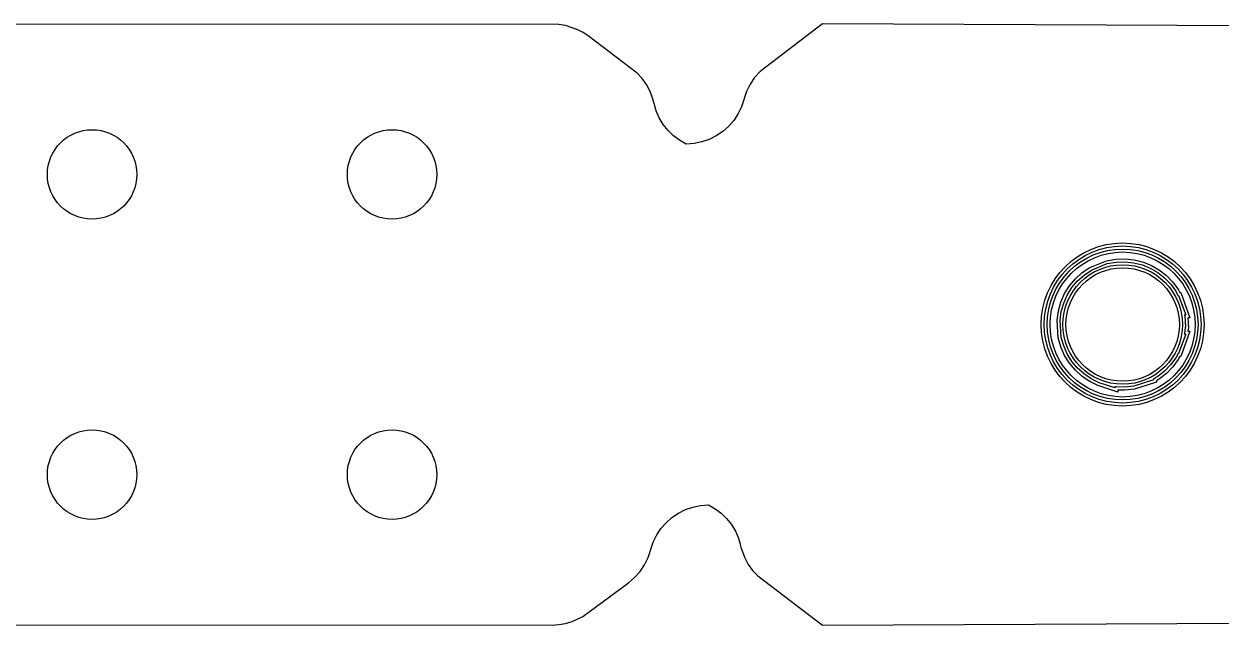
# Model space of a CAD drawing. Header units: millimetres. Extents: x -214 to 214, y -114 to 114.
# Drawn here: x -84.2 to -44.29, y 65.99 to 86.01 of the extents above; entities that cross this region are included whole.
import ezdxf

# ---------------------------------------------------------------- set-up
doc = ezdxf.new("R2010")
doc.units = ezdxf.units.MM
doc.layers.add('1', color=7, linetype='CONTINUOUS')

msp = doc.modelspace()

# ---------------------------------------------------------------- linework, layer by layer
at = {"layer": '1', "color": 0}
for p, q in [((-66.365, 85.996), (-87.263, 86.009)), ((-66.142, 85.958), (-66.365, 85.996)), ((-65.736, 85.818), (-66.142, 85.958)), ((-65.729, 85.814), (-65.736, 85.818)), ((-65.557, 85.723), (-65.729, 85.814)), ((-57.573, 86.009), (-59.657, 84.43)), ((-40.363, 85.936), (-57.573, 86.009)), ((-65.389, 85.61), (-65.557, 85.723)), ((-63.76, 84.374), (-65.389, 85.61)), ((-63.592, 84.192), (-63.76, 84.374)), ((-59.838, 84.227), (-59.99, 84.002)), ((-59.657, 84.43), (-59.838, 84.227)), ((-63.448, 83.99), (-63.592, 84.192)), ((-63.326, 83.764), (-63.448, 83.99)), ((-59.99, 84.002), (-60.109, 83.758)), ((-63.221, 83.483), (-63.326, 83.764)), ((-63.205, 83.424), (-63.221, 83.483)), ((-63.19, 83.364), (-63.205, 83.424)), ((-60.109, 83.758), (-60.279, 83.244)), ((-63.118, 83.118), (-63.19, 83.364)), ((-63.016, 82.885), (-63.118, 83.118)), ((-60.279, 83.244), (-60.395, 83.008)), ((-62.885, 82.666), (-63.016, 82.885)), ((-62.726, 82.466), (-62.885, 82.666)), ((-60.535, 82.797), (-60.708, 82.598)), ((-60.395, 83.008), (-60.535, 82.797)), ((-62.544, 82.288), (-62.726, 82.466)), ((-62.339, 82.135), (-62.544, 82.288)), ((-61.12, 82.279), (-61.353, 82.163)), ((-60.903, 82.425), (-61.12, 82.279)), ((-60.708, 82.598), (-60.903, 82.425)), ((-62.118, 82.009), (-62.339, 82.135)), ((-61.859, 82.026), (-62.118, 82.009)), ((-61.602, 82.078), (-61.859, 82.026)), ((-61.353, 82.163), (-61.602, 82.078)), ((-62.144, 69.835), (-61.895, 69.92)), ((-61.895, 69.92), (-61.638, 69.972)), ((-61.638, 69.972), (-61.379, 69.989)), ((-61.379, 69.989), (-61.158, 69.863)), ((-61.158, 69.863), (-60.954, 69.71)), ((-62.792, 69.398), (-62.596, 69.572)), ((-62.596, 69.572), (-62.377, 69.719)), ((-62.377, 69.719), (-62.144, 69.835)), ((-60.954, 69.71), (-60.771, 69.532)), ((-60.771, 69.532), (-60.613, 69.332)), ((-63.103, 68.988), (-62.962, 69.201)), ((-62.962, 69.201), (-62.792, 69.398)), ((-60.613, 69.332), (-60.481, 69.113)), ((-60.481, 69.113), (-60.379, 68.88)), ((-63.389, 68.24), (-63.218, 68.753)), ((-63.218, 68.753), (-63.103, 68.988)), ((-60.379, 68.88), (-60.307, 68.634)), ((-60.307, 68.634), (-60.293, 68.575)), ((-60.293, 68.575), (-60.277, 68.515)), ((-60.277, 68.515), (-60.168, 68.226)), ((-63.659, 67.771), (-63.508, 67.996)), ((-63.508, 67.996), (-63.389, 68.24)), ((-60.168, 68.226), (-60.049, 68.008)), ((-60.049, 68.008), (-59.905, 67.806)), ((-64.046, 67.391), (-63.84, 67.568)), ((-63.84, 67.568), (-63.659, 67.771)), ((-59.905, 67.806), (-59.737, 67.624)), ((-59.737, 67.624), (-57.574, 65.989)), ((-65.563, 66.271), (-64.046, 67.391)), ((-65.918, 66.106), (-65.563, 66.271)), ((-87.489, 66.002), (-66.591, 65.989)), ((-66.591, 65.989), (-66.365, 66.002)), ((-66.365, 66.002), (-66.142, 66.04)), ((-66.142, 66.04), (-65.918, 66.106)), ((-57.574, 65.989), (-40.364, 66.062))]:
    msp.add_line(p, q, dxfattribs=at)
at = {"layer": '1', "color": 1}
for p, q in [((-48.918, 77.726), (-48.658, 77.901)), ((-48.658, 77.901), (-48.111, 78.123)), ((-48.61, 77.813), (-48.084, 78.026)), ((-48.111, 78.123), (-47.798, 78.178)), ((-48.084, 78.026), (-47.787, 78.078)), ((-47.798, 78.178), (-47.48, 78.187)), ((-47.787, 78.078), (-47.484, 78.087)), ((-47.484, 78.087), (-47.207, 78.057)), ((-47.48, 78.187), (-47.189, 78.156)), ((-47.207, 78.057), (-46.91, 77.982)), ((-47.189, 78.156), (-46.879, 78.078)), ((-46.91, 77.982), (-46.654, 77.878)), ((-46.879, 78.078), (-46.609, 77.968)), ((-46.654, 77.878), (-46.401, 77.731)), ((-46.609, 77.968), (-46.345, 77.814)), ((-49.342, 77.287), (-49.146, 77.521)), ((-49.261, 77.228), (-49.074, 77.451)), ((-49.146, 77.521), (-48.918, 77.726)), ((-49.074, 77.451), (-48.856, 77.647)), ((-48.856, 77.647), (-48.61, 77.813)), ((-46.401, 77.731), (-46.171, 77.552)), ((-46.345, 77.814), (-46.104, 77.627)), ((-46.171, 77.552), (-45.968, 77.342)), ((-46.104, 77.627), (-45.892, 77.406)), ((-49.63, 76.748), (-49.504, 77.029)), ((-49.504, 77.029), (-49.342, 77.287)), ((-49.416, 76.981), (-49.261, 77.228)), ((-45.968, 77.342), (-45.797, 77.106)), ((-45.892, 77.406), (-45.712, 77.159)), ((-45.797, 77.106), (-45.724, 76.967)), ((-45.712, 77.159), (-45.663, 77.067)), ((-45.663, 77.067), (-45.633, 77.067)), ((-45.633, 77.067), (-45.324, 76.221)), ((-49.713, 76.455), (-49.63, 76.748)), ((-49.615, 76.434), (-49.535, 76.713)), ((-49.535, 76.713), (-49.416, 76.981)), ((-45.724, 76.967), (-45.703, 76.967)), ((-45.703, 76.967), (-45.467, 76.321)), ((-49.757, 76.144), (-49.713, 76.455)), ((-49.657, 76.14), (-49.615, 76.434)), ((-45.467, 76.321), (-45.507, 76.321)), ((-45.507, 76.321), (-45.5, 76.289)), ((-45.5, 76.289), (-45.474, 75.913)), ((-49.716, 75.554), (-49.757, 76.144)), ((-49.617, 75.571), (-49.657, 76.14)), ((-45.488, 75.9), (-45.503, 75.694)), ((-45.474, 75.913), (-45.488, 75.9)), ((-45.39, 75.856), (-45.396, 75.777)), ((-45.324, 76.221), (-45.395, 76.221)), ((-45.395, 76.221), (-45.371, 75.875)), ((-45.371, 75.875), (-45.39, 75.856)), ((-49.63, 75.25), (-49.716, 75.554)), ((-49.535, 75.285), (-49.617, 75.571)), ((-45.467, 75.677), (-45.703, 75.031)), ((-45.324, 75.777), (-45.633, 74.931)), ((-45.503, 75.694), (-45.507, 75.677)), ((-45.507, 75.677), (-45.467, 75.677)), ((-45.396, 75.777), (-45.324, 75.777)), ((-49.504, 74.969), (-49.63, 75.25)), ((-49.416, 75.017), (-49.535, 75.285)), ((-49.342, 74.711), (-49.504, 74.969)), ((-49.261, 74.77), (-49.416, 75.017)), ((-49.146, 74.477), (-49.342, 74.711)), ((-49.074, 74.547), (-49.261, 74.77)), ((-45.969, 74.655), (-46.172, 74.445)), ((-45.798, 74.891), (-45.969, 74.655)), ((-45.713, 74.838), (-45.893, 74.591)), ((-45.723, 75.031), (-45.798, 74.891)), ((-45.703, 75.031), (-45.723, 75.031)), ((-45.664, 74.931), (-45.713, 74.838)), ((-45.633, 74.931), (-45.664, 74.931)), ((-48.918, 74.272), (-49.146, 74.477)), ((-48.856, 74.351), (-49.074, 74.547)), ((-48.667, 74.103), (-48.918, 74.272)), ((-48.616, 74.189), (-48.856, 74.351)), ((-46.401, 74.267), (-46.542, 74.185)), ((-46.172, 74.445), (-46.401, 74.267)), ((-46.105, 74.37), (-46.345, 74.184)), ((-45.893, 74.591), (-46.105, 74.37)), ((-48.391, 73.967), (-48.667, 74.103)), ((-48.354, 74.06), (-48.616, 74.189)), ((-47.728, 73.75), (-48.391, 73.967)), ((-47.828, 73.888), (-48.354, 74.06)), ((-47.788, 73.92), (-47.828, 73.927)), ((-47.828, 73.927), (-47.828, 73.888)), ((-47.512, 73.91), (-47.788, 73.92)), ((-47.2, 73.941), (-47.512, 73.91)), ((-47.179, 73.843), (-47.508, 73.809)), ((-46.542, 74.153), (-47.2, 73.941)), ((-46.442, 74.081), (-47.179, 73.843)), ((-46.542, 74.185), (-46.542, 74.153)), ((-46.345, 74.184), (-46.442, 74.128)), ((-46.442, 74.128), (-46.442, 74.081)), ((-47.508, 73.809), (-47.728, 73.817)), ((-47.728, 73.817), (-47.728, 73.75))]:
    msp.add_line(p, q, dxfattribs=at)
at = {"layer": '1', "color": 0}
for centre, radius in [((-81.927, 80.998), 1.49), ((-71.927, 80.998), 1.49), ((-47.569, 75.998), 1.89), ((-81.927, 70.998), 1.49), ((-71.927, 70.998), 1.49)]:
    msp.add_circle(centre, radius, dxfattribs=at)
at = {"layer": '1', "color": 1}
for centre, radius in [((-47.57, 75.999), 2.715), ((-47.57, 75.999), 2.615), ((-47.57, 75.999), 2.514), ((-47.57, 75.999), 2.415), ((-47.569, 75.998), 1.991), ((-47.569, 75.998), 1.89)]:
    msp.add_circle(centre, radius, dxfattribs=at)

doc.saveas('drawing.dxf')
